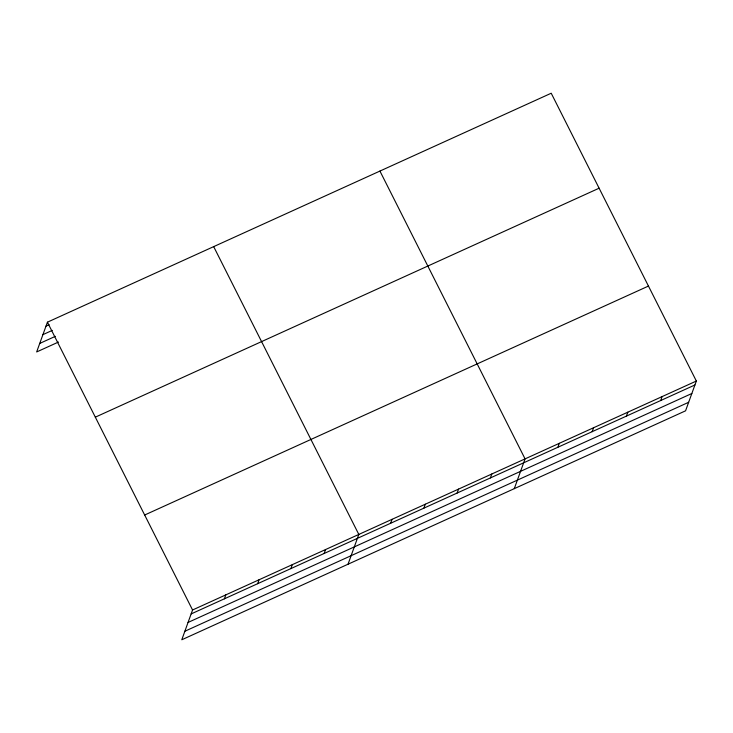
<?xml version="1.0" encoding="UTF-8"?>
<svg xmlns="http://www.w3.org/2000/svg" width="733" height="733" viewBox="0 0 733 733"><rect width="100%" height="100%" fill="white"/><g stroke="black" fill="none" stroke-linecap="round" stroke-linejoin="round"><path stroke-width="1.1" d="M696.35 381.041L192.559 609.993L181.784 639.772L685.566 410.819L696.35 381.041L551.216 93.228L47.434 322.181L36.65 351.959L58.466 342.045M224.39 598.815L225.81 594.875M257.64 583.697L259.061 579.766M290.891 568.588L292.311 564.657M324.142 553.479L325.562 549.548M348.028 564.218L358.813 534.439L213.679 246.627M390.634 523.261L392.063 519.33M423.885 508.152L425.314 504.212M457.135 493.034L458.565 489.103M490.386 477.925L491.816 473.994M514.282 488.664L525.066 458.885L379.932 171.073M557.895 447.249L559.316 443.318M592.154 431.682L593.574 427.751M626.413 416.115L627.833 412.175M660.671 400.539L662.091 396.608M46.005 326.112L49.12 324.692M42.917 334.642L52.272 330.391M39.738 343.429L55.323 336.346M95.327 417.159L599.108 188.207M144.667 515.015L648.458 286.062M191.139 613.924L694.93 384.972M188.051 622.454L691.842 393.502M184.872 631.241L688.654 402.289M47.434 322.181L192.559 609.993"/></g></svg>
